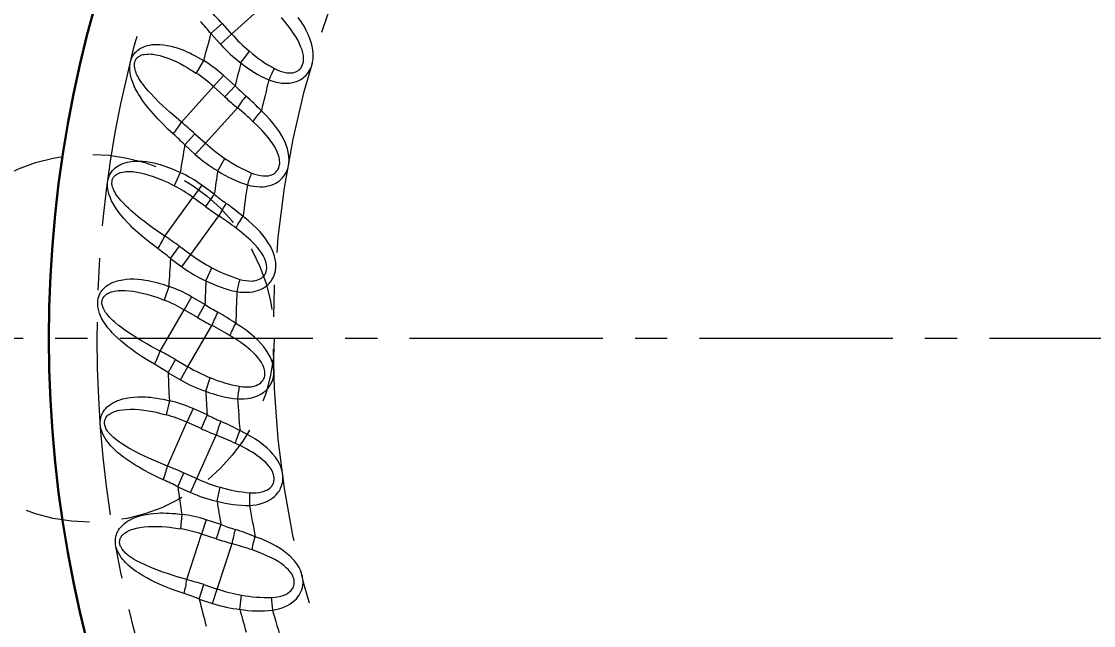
# Model space of a CAD drawing. Extents: x 407 to 920, y -71 to 445.
# Drawn here: x 517.82 to 546.95, y 175.8 to 192.23 of the extents above; entities that cross this region are included whole.
import ezdxf

# ---------------------------------------------------------------- set-up
doc = ezdxf.new("R2010")
doc.units = 0
doc.header["$LTSCALE"] = 7
doc.header["$MEASUREMENT"] = 0
doc.linetypes.add('CENTER2', pattern=[1.125, 0.75, -0.125, 0.125, -0.125])
doc.linetypes.add('HIDDEN', pattern=[0.375, 0.25, -0.125])
doc.layers.get('0').update_dxf_attribs({"linetype": 'CONTINUOUS', "lineweight": 15})
for name, color, linetype, lineweight in [('1', 1, 'CENTER2', 15), ('2', 2, 'HIDDEN', 15), ('3', 3, 'CONTINUOUS', 30), ('8', 250, 'CONTINUOUS', 15)]:
    doc.layers.add(name, color=color, linetype=linetype, lineweight=lineweight)
doc.styles.add('ITALICT', font='ITALICT.shx', dxfattribs={"width": 0.8, "height": 3})
doc.dimstyles.get("Standard").update_dxf_attribs({"dimtxt": 3, "dimasz": 3, "dimexe": 0.5, "dimexo": 0.5, "dimgap": 0.8, "dimtad": 1, "dimdsep": 46, "dimtxsty": 'ITALICT', "dimcen": 0.09, "dimazin": 2, "dimtfac": 1, "dimtmove": 0, "dimatfit": 3, "dimfxl": 1, "dimtolj": 1, "dimtzin": 0, "dimarcsym": 0})

# ---------------------------------------------------------------- blocks, each defined once
blk = doc.blocks.new('*D35')
at = {"color": 0, "lineweight": -2, "transparency": 16777216}
for p, q in [((491.115, 205.588), (474.637, 211.586)), ((488.491, 183.614), (469.704, 183.614))]:
    blk.add_line(p, q, dxfattribs=at)
blk.add_arc((551.491, 183.614), 81.286, 162.11471, 177.88529, dxfattribs=at)
at = {"color": 0, "transparency": 16777216}
for points in [[(473.66, 208.74), (474.606, 208.415), (475.106, 211.415)], [(470.76, 186.604), (469.76, 186.622), (470.204, 183.614)]]:
    blk.add_solid(points, dxfattribs=at)
at = {"color": 0, "transparency": 16777216, "insert": (469.174, 198.128), "char_height": 3, "attachment_point": 5, "rotation": 80, "style": 'ITALICT'}
blk.add_mtext('\\A1;20°', dxfattribs=at)
blk = doc.blocks.new('*D36')
at = {"color": 0, "lineweight": -2, "transparency": 16777216}
for p, q in [((499.341, 235.763), (487.736, 247.368)), ((488.491, 183.614), (461.329, 183.614))]:
    blk.add_line(p, q, dxfattribs=at)
blk.add_arc((551.491, 183.614), 89.662, 136.91715, 178.08285, dxfattribs=at)
at = {"color": 0, "transparency": 16777216}
for points in [[(485.645, 245.205), (486.364, 244.51), (488.09, 247.014)], [(462.379, 186.605), (461.379, 186.621), (461.829, 183.614)]]:
    blk.add_solid(points, dxfattribs=at)
at = {"color": 0, "transparency": 16777216, "insert": (466.529, 218.806), "char_height": 3, "attachment_point": 5, "rotation": 67.5, "style": 'ITALICT'}
blk.add_mtext('\\A1;45°', dxfattribs=at)
blk = doc.blocks.new('*D50')
at = {"color": 0, "lineweight": -2, "transparency": 16777216}
blk.add_line((553.036, 157.125), (560.145, 169.438), dxfattribs=at)
for start, end in [(60, 90), (100.2393, 110.4786), (39.5214, 49.7607)]:
    blk.add_arc((551.491, 154.448), 16.809, start, end, dxfattribs=at)
at = {"color": 0, "transparency": 16777216}
for points in [[(548.458, 171.487), (548.547, 170.491), (551.491, 171.257)], [(562.061, 166.87), (562.637, 167.688), (559.895, 169.005)]]:
    blk.add_solid(points, dxfattribs=at)
at = {"color": 0, "transparency": 16777216, "insert": (556.436, 172.906), "char_height": 3, "attachment_point": 5, "rotation": 345, "style": 'ITALICT'}
blk.add_mtext('\\A1;30°', dxfattribs=at)

msp = doc.modelspace()

# ---------------------------------------------------------------- linework, layer by layer
at = {"layer": '1'}
msp.add_line((488.991, 183.614), (613.991, 183.614), dxfattribs=at)
for radius in [31.612, 26.831]:
    msp.add_circle((551.491, 183.614), radius, dxfattribs=at)
at = {"layer": '2'}
msp.add_circle((519.691, 183.614), 5, dxfattribs=at)
at = {"layer": '3'}
for radius in [44.5, 44.5, 40.215, 32.925]:
    msp.add_circle((551.491, 183.614), radius, dxfattribs=at)
at = {"layer": '8', "ltscale": 0.032425}
for p, q in [((523.531, 191.883), (524.495, 192.751)), ((522.82, 188.916), (523.687, 189.879)), ((522.422, 185.89), (523.185, 186.939)), ((522.344, 182.839), (522.992, 183.962)), ((522.584, 179.796), (523.112, 180.981)), ((523.142, 176.796), (523.543, 178.029))]:
    msp.add_line(p, q, dxfattribs=at)
at = {"layer": '8', "ltscale": 0.010249}
for p, q in [((522.969, 191.895), (523.274, 192.169)), ((523.226, 191.609), (523.531, 191.883)), ((523.313, 190.758), (523.039, 190.453)), ((523.624, 190.478), (523.35, 190.173)), ((522.26, 188.868), (522.534, 189.173)), ((522.721, 187.774), (522.48, 187.442)), ((523.059, 187.528), (522.818, 187.196)), ((522.181, 185.558), (522.422, 185.89)), ((522.444, 184.743), (522.239, 184.388)), ((522.806, 184.534), (522.601, 184.179)), ((521.806, 182.676), (522.011, 183.031)), ((522.139, 182.484), (522.344, 182.839)), ((522.485, 181.701), (522.318, 181.327)), ((522.867, 181.531), (522.7, 181.156)), ((522.067, 179.578), (522.233, 179.953)), ((522.418, 179.422), (522.584, 179.796)), ((522.843, 178.68), (522.717, 178.29)), ((523.241, 178.55), (523.115, 178.16)), ((522.65, 176.524), (522.776, 176.914)), ((523.015, 176.406), (523.142, 176.796))]:
    msp.add_line(p, q, dxfattribs=at)
at = {"layer": '8', "ltscale": 0.009607}
for p, q in [((523.274, 192.169), (523.531, 191.883)), ((522.969, 191.895), (523.226, 191.609)), ((522.26, 188.868), (522.545, 188.611)), ((522.112, 186.115), (522.422, 185.89)), ((522.011, 183.031), (522.344, 182.839)), ((521.806, 182.676), (522.139, 182.484)), ((522.233, 179.953), (522.584, 179.796)), ((522.067, 179.578), (522.418, 179.422))]:
    msp.add_line(p, q, dxfattribs=at)
at = {"layer": '8', "ltscale": 0.009748}
for p, q in [((523.784, 191.098), (524.014, 191.413)), ((523.154, 188.161), (523.35, 188.498)), ((522.834, 185.174), (522.993, 185.53)), ((522.827, 182.17), (522.949, 182.541)), ((523.135, 179.182), (523.217, 179.563)), ((523.754, 176.242), (523.796, 176.63))]:
    msp.add_line(p, q, dxfattribs=at)
at = {"layer": '8', "ltscale": 0.009814}
for p, q in [((522.766, 191.161), (522.57, 190.821)), ((522.135, 188.117), (521.975, 187.758)), ((521.84, 181.915), (521.758, 181.531))]:
    msp.add_line(p, q, dxfattribs=at)
at = {"layer": '8', "ltscale": 0.010461}
for p, q in [((523.624, 190.478), (523.313, 190.758)), ((523.35, 190.173), (523.039, 190.453)), ((523.059, 187.528), (522.721, 187.774)), ((522.806, 184.534), (522.444, 184.743)), ((522.601, 184.179), (522.239, 184.388))]:
    msp.add_line(p, q, dxfattribs=at)
at = {"layer": '8', "ltscale": 0.032487}
for p, q in [((522.169, 189.488), (523.039, 190.453)), ((521.716, 186.391), (522.48, 187.442)), ((521.589, 183.263), (522.239, 184.388)), ((521.789, 180.139), (522.318, 181.327)), ((522.315, 177.054), (522.717, 178.29))]:
    msp.add_line(p, q, dxfattribs=at)
at = {"layer": '8', "ltscale": 0.009608}
for p, q in [((522.534, 189.173), (522.82, 188.916)), ((521.871, 185.784), (522.181, 185.558)), ((522.776, 176.914), (523.142, 176.796)), ((522.65, 176.524), (523.015, 176.406))]:
    msp.add_line(p, q, dxfattribs=at)
at = {"layer": '8', "ltscale": 0.01025}
for p, q in [((522.545, 188.611), (522.82, 188.916)), ((521.871, 185.784), (522.112, 186.115))]:
    msp.add_line(p, q, dxfattribs=at)
at = {"layer": '8', "ltscale": 0.010462}
for p, q in [((522.818, 187.196), (522.48, 187.442)), ((522.867, 181.531), (522.485, 181.701)), ((522.7, 181.156), (522.318, 181.327)), ((523.241, 178.55), (522.843, 178.68)), ((523.115, 178.16), (522.717, 178.29))]:
    msp.add_line(p, q, dxfattribs=at)
at = {"layer": '8', "ltscale": 0.009813}
for p, q in [((521.825, 185.023), (521.703, 184.65)), ((522.18, 178.825), (522.139, 178.434))]:
    msp.add_line(p, q, dxfattribs=at)
at = {"layer": '8'}
for points in [[(524.545, 190.636), (524.627, 190.607), (524.713, 190.581), (524.801, 190.562), (524.886, 190.549), (524.965, 190.543), (525.038, 190.543), (525.103, 190.548), (525.147, 190.554), (525.188, 190.562), (525.26, 190.581), (525.322, 190.604), (525.377, 190.629), (525.413, 190.65), (525.447, 190.671), (525.478, 190.694), (525.506, 190.717), (525.557, 190.766), (525.6, 190.818), (525.633, 190.864), (525.66, 190.912), (525.683, 190.962), (525.698, 190.999), (525.711, 191.036), (525.722, 191.075), (525.731, 191.115), (525.743, 191.195), (525.748, 191.277), (525.746, 191.361), (525.737, 191.448), (525.73, 191.498), (525.719, 191.549), (525.693, 191.653), (525.657, 191.759), (525.613, 191.868), (525.56, 191.98), (525.498, 192.093), (525.427, 192.209), (525.341, 192.336)], [(524.695, 190.945), (524.77, 190.909), (524.849, 190.876), (524.926, 190.852), (524.997, 190.836), (525.034, 190.83), (525.068, 190.827), (525.106, 190.825), (525.139, 190.826), (525.192, 190.832), (525.237, 190.842), (525.275, 190.856), (525.308, 190.871), (525.33, 190.884), (525.35, 190.898), (525.385, 190.929), (525.402, 190.947), (525.417, 190.967), (525.442, 191.008), (525.461, 191.051), (525.474, 191.096), (525.48, 191.127), (525.484, 191.158), (525.486, 191.192), (525.486, 191.226), (525.48, 191.297), (525.466, 191.371), (525.445, 191.449), (525.416, 191.529), (525.38, 191.614), (525.335, 191.703), (525.282, 191.795), (525.242, 191.859), (525.199, 191.925), (525.151, 191.993), (525.1, 192.063), (524.999, 192.192), (524.885, 192.328)], [(521.946, 189.168), (521.801, 189.301), (521.661, 189.438), (521.526, 189.578), (521.396, 189.721), (521.333, 189.795), (521.271, 189.87), (521.192, 189.971), (521.115, 190.076), (521.043, 190.184), (521.003, 190.248), (520.964, 190.314), (520.916, 190.403), (520.873, 190.496), (520.835, 190.592), (520.817, 190.642), (520.802, 190.693), (520.785, 190.763), (520.773, 190.834), (520.766, 190.907), (520.765, 190.984), (520.767, 191.023), (520.772, 191.063), (520.778, 191.1), (520.786, 191.137), (520.803, 191.189), (520.823, 191.24), (520.848, 191.287), (520.877, 191.332), (520.899, 191.36), (520.922, 191.386), (520.946, 191.411), (520.972, 191.433), (521.015, 191.466), (521.06, 191.495), (521.107, 191.52), (521.144, 191.536), (521.18, 191.55), (521.245, 191.569), (521.31, 191.584), (521.377, 191.594), (521.424, 191.598), (521.473, 191.6), (521.525, 191.601), (521.578, 191.599), (521.68, 191.59), (521.782, 191.575), (521.883, 191.553), (521.983, 191.527), (522.082, 191.496), (522.18, 191.46), (522.25, 191.432), (522.318, 191.402), (522.393, 191.368), (522.467, 191.331), (522.543, 191.291), (522.619, 191.249), (522.766, 191.161)], [(522.169, 189.488), (521.96, 189.664), (521.855, 189.757), (521.753, 189.85), (521.658, 189.938), (521.566, 190.026), (521.443, 190.15), (521.324, 190.277), (521.267, 190.341), (521.212, 190.406), (521.127, 190.513), (521.088, 190.567), (521.051, 190.622), (521.015, 190.677), (520.983, 190.734), (520.961, 190.778), (520.941, 190.823), (520.926, 190.861), (520.913, 190.9), (520.899, 190.957), (520.892, 191.015), (520.891, 191.043), (520.892, 191.071), (520.899, 191.114), (520.912, 191.153), (520.93, 191.19), (520.954, 191.223), (520.981, 191.25), (521.012, 191.274), (521.045, 191.293), (521.07, 191.304), (521.095, 191.313), (521.126, 191.323), (521.158, 191.33), (521.218, 191.338), (521.259, 191.34), (521.301, 191.341), (521.348, 191.338), (521.395, 191.334), (521.486, 191.32), (521.578, 191.3), (521.69, 191.267), (521.802, 191.228), (521.914, 191.183), (522.025, 191.133), (522.136, 191.078), (522.245, 191.019), (522.327, 190.972), (522.409, 190.923), (522.57, 190.821)], [(523.959, 187.781), (524.044, 187.76), (524.132, 187.744), (524.221, 187.734), (524.307, 187.73), (524.386, 187.733), (524.458, 187.74), (524.522, 187.752), (524.566, 187.762), (524.606, 187.774), (524.675, 187.801), (524.735, 187.83), (524.786, 187.861), (524.821, 187.885), (524.852, 187.91), (524.88, 187.936), (524.906, 187.962), (524.951, 188.016), (524.989, 188.072), (525.016, 188.122), (525.039, 188.172), (525.057, 188.224), (525.067, 188.262), (525.076, 188.301), (525.083, 188.341), (525.088, 188.382), (525.091, 188.462), (525.088, 188.544), (525.077, 188.628), (525.06, 188.713), (525.047, 188.762), (525.031, 188.812), (524.994, 188.912), (524.947, 189.015), (524.892, 189.118), (524.828, 189.223), (524.754, 189.33), (524.672, 189.438), (524.572, 189.555), (524.462, 189.674), (524.34, 189.794)], [(524.075, 188.104), (524.154, 188.076), (524.236, 188.052), (524.315, 188.035), (524.387, 188.027), (524.425, 188.025), (524.459, 188.025), (524.496, 188.028), (524.53, 188.032), (524.582, 188.043), (524.625, 188.058), (524.662, 188.076), (524.693, 188.095), (524.714, 188.11), (524.732, 188.126), (524.763, 188.16), (524.778, 188.18), (524.791, 188.201), (524.812, 188.244), (524.826, 188.289), (524.834, 188.336), (524.837, 188.367), (524.838, 188.399), (524.836, 188.432), (524.833, 188.466), (524.819, 188.536), (524.798, 188.608), (524.769, 188.683), (524.732, 188.761), (524.686, 188.841), (524.633, 188.924), (524.57, 189.011), (524.524, 189.07), (524.474, 189.131), (524.42, 189.194), (524.361, 189.259), (524.247, 189.376), (524.119, 189.499)], [(521.528, 186.049), (521.369, 186.167), (521.215, 186.288), (521.067, 186.413), (520.922, 186.542), (520.852, 186.609), (520.783, 186.677), (520.693, 186.77), (520.606, 186.866), (520.523, 186.965), (520.476, 187.025), (520.431, 187.086), (520.374, 187.17), (520.321, 187.258), (520.273, 187.349), (520.251, 187.397), (520.23, 187.446), (520.206, 187.514), (520.186, 187.584), (520.171, 187.656), (520.163, 187.732), (520.161, 187.771), (520.161, 187.811), (520.164, 187.849), (520.168, 187.886), (520.179, 187.94), (520.194, 187.992), (520.214, 188.042), (520.238, 188.09), (520.257, 188.12), (520.277, 188.148), (520.299, 188.175), (520.322, 188.201), (520.361, 188.238), (520.403, 188.271), (520.447, 188.301), (520.482, 188.32), (520.517, 188.338), (520.579, 188.364), (520.642, 188.385), (520.707, 188.402), (520.755, 188.411), (520.802, 188.419), (520.855, 188.425), (520.908, 188.429), (521.01, 188.43), (521.112, 188.426), (521.215, 188.415), (521.317, 188.399), (521.419, 188.378), (521.521, 188.353), (521.592, 188.333), (521.664, 188.31), (521.742, 188.284), (521.819, 188.255), (521.899, 188.223), (521.979, 188.189), (522.135, 188.117)], [(521.716, 186.391), (521.49, 186.544), (521.376, 186.625), (521.264, 186.707), (521.161, 186.785), (521.06, 186.863), (520.924, 186.974), (520.793, 187.087), (520.729, 187.145), (520.667, 187.204), (520.573, 187.301), (520.528, 187.351), (520.485, 187.401), (520.444, 187.453), (520.406, 187.506), (520.379, 187.548), (520.355, 187.59), (520.336, 187.626), (520.319, 187.664), (520.299, 187.719), (520.286, 187.776), (520.282, 187.804), (520.28, 187.832), (520.283, 187.875), (520.291, 187.916), (520.306, 187.954), (520.326, 187.99), (520.35, 188.019), (520.378, 188.046), (520.409, 188.069), (520.432, 188.082), (520.456, 188.094), (520.486, 188.106), (520.517, 188.117), (520.576, 188.131), (520.617, 188.138), (520.659, 188.143), (520.706, 188.145), (520.753, 188.146), (520.845, 188.142), (520.939, 188.131), (521.053, 188.111), (521.169, 188.083), (521.285, 188.05), (521.401, 188.012), (521.516, 187.968), (521.632, 187.921), (521.718, 187.883), (521.804, 187.843), (521.975, 187.758)], [(523.674, 184.88), (523.76, 184.869), (523.85, 184.862), (523.939, 184.861), (524.025, 184.866), (524.104, 184.877), (524.175, 184.892), (524.238, 184.91), (524.28, 184.925), (524.318, 184.941), (524.385, 184.975), (524.441, 185.01), (524.489, 185.046), (524.52, 185.074), (524.549, 185.102), (524.574, 185.13), (524.597, 185.159), (524.636, 185.218), (524.668, 185.277), (524.69, 185.33), (524.707, 185.383), (524.72, 185.435), (524.726, 185.475), (524.731, 185.514), (524.733, 185.555), (524.734, 185.596), (524.729, 185.676), (524.717, 185.758), (524.698, 185.84), (524.671, 185.922), (524.653, 185.97), (524.633, 186.018), (524.585, 186.114), (524.528, 186.21), (524.462, 186.308), (524.387, 186.405), (524.303, 186.504), (524.21, 186.602), (524.099, 186.709), (523.977, 186.815), (523.843, 186.922)], [(523.756, 185.214), (523.837, 185.194), (523.921, 185.179), (524.002, 185.17), (524.074, 185.169), (524.112, 185.172), (524.146, 185.175), (524.183, 185.182), (524.215, 185.19), (524.266, 185.206), (524.308, 185.226), (524.343, 185.247), (524.372, 185.269), (524.39, 185.286), (524.407, 185.304), (524.434, 185.341), (524.447, 185.363), (524.458, 185.385), (524.474, 185.43), (524.483, 185.477), (524.487, 185.524), (524.486, 185.555), (524.483, 185.586), (524.478, 185.62), (524.471, 185.653), (524.451, 185.721), (524.422, 185.79), (524.385, 185.862), (524.34, 185.935), (524.287, 186.01), (524.225, 186.088), (524.154, 186.167), (524.102, 186.222), (524.046, 186.277), (523.985, 186.334), (523.92, 186.392), (523.794, 186.497), (523.654, 186.606)], [(521.437, 182.904), (521.267, 183.004), (521.102, 183.109), (520.941, 183.218), (520.784, 183.331), (520.707, 183.39), (520.631, 183.45), (520.532, 183.533), (520.435, 183.62), (520.342, 183.71), (520.289, 183.764), (520.238, 183.821), (520.173, 183.898), (520.111, 183.98), (520.054, 184.066), (520.026, 184.111), (520.001, 184.158), (519.97, 184.223), (519.943, 184.29), (519.921, 184.36), (519.904, 184.434), (519.898, 184.474), (519.894, 184.513), (519.893, 184.551), (519.893, 184.589), (519.898, 184.643), (519.908, 184.697), (519.922, 184.749), (519.942, 184.798), (519.957, 184.83), (519.974, 184.861), (519.993, 184.89), (520.013, 184.917), (520.048, 184.958), (520.087, 184.996), (520.128, 185.03), (520.16, 185.053), (520.193, 185.074), (520.251, 185.107), (520.312, 185.135), (520.375, 185.158), (520.421, 185.172), (520.468, 185.185), (520.52, 185.196), (520.572, 185.205), (520.673, 185.218), (520.776, 185.224), (520.879, 185.224), (520.982, 185.219), (521.086, 185.209), (521.189, 185.195), (521.263, 185.182), (521.336, 185.167), (521.417, 185.149), (521.497, 185.128), (521.58, 185.105), (521.662, 185.08), (521.825, 185.023)], [(521.589, 183.263), (521.348, 183.392), (521.226, 183.461), (521.106, 183.531), (520.995, 183.597), (520.887, 183.665), (520.74, 183.76), (520.598, 183.859), (520.529, 183.91), (520.461, 183.963), (520.357, 184.049), (520.307, 184.094), (520.259, 184.14), (520.213, 184.187), (520.169, 184.236), (520.139, 184.274), (520.11, 184.314), (520.087, 184.348), (520.066, 184.383), (520.041, 184.436), (520.022, 184.491), (520.015, 184.519), (520.01, 184.547), (520.008, 184.589), (520.012, 184.631), (520.023, 184.671), (520.039, 184.708), (520.06, 184.74), (520.085, 184.769), (520.114, 184.795), (520.135, 184.811), (520.158, 184.825), (520.187, 184.841), (520.216, 184.855), (520.273, 184.875), (520.313, 184.886), (520.354, 184.895), (520.4, 184.903), (520.448, 184.908), (520.54, 184.913), (520.634, 184.913), (520.75, 184.904), (520.868, 184.889), (520.987, 184.868), (521.106, 184.842), (521.225, 184.811), (521.345, 184.776), (521.435, 184.748), (521.524, 184.717), (521.703, 184.65)], [(523.694, 181.966), (523.781, 181.963), (523.871, 181.966), (523.96, 181.974), (524.045, 181.988), (524.122, 182.007), (524.191, 182.03), (524.251, 182.054), (524.292, 182.074), (524.328, 182.094), (524.391, 182.134), (524.443, 182.175), (524.487, 182.216), (524.515, 182.247), (524.541, 182.278), (524.563, 182.309), (524.583, 182.34), (524.616, 182.402), (524.641, 182.465), (524.657, 182.519), (524.669, 182.573), (524.676, 182.627), (524.678, 182.667), (524.679, 182.706), (524.677, 182.747), (524.673, 182.788), (524.66, 182.868), (524.64, 182.947), (524.612, 183.027), (524.577, 183.106), (524.554, 183.152), (524.529, 183.197), (524.471, 183.288), (524.404, 183.378), (524.329, 183.468), (524.244, 183.557), (524.15, 183.646), (524.047, 183.734), (523.925, 183.829), (523.793, 183.922), (523.648, 184.014)], [(523.74, 182.306), (523.824, 182.294), (523.909, 182.288), (523.99, 182.289), (524.062, 182.295), (524.099, 182.301), (524.132, 182.309), (524.168, 182.319), (524.2, 182.33), (524.248, 182.352), (524.288, 182.376), (524.321, 182.4), (524.347, 182.425), (524.364, 182.445), (524.379, 182.464), (524.402, 182.503), (524.412, 182.526), (524.421, 182.55), (524.432, 182.596), (524.436, 182.643), (524.435, 182.691), (524.431, 182.721), (524.425, 182.752), (524.417, 182.785), (524.406, 182.818), (524.379, 182.883), (524.343, 182.949), (524.298, 183.017), (524.246, 183.085), (524.185, 183.154), (524.115, 183.224), (524.036, 183.296), (523.979, 183.344), (523.918, 183.393), (523.851, 183.444), (523.78, 183.495), (523.644, 183.586), (523.494, 183.68)], [(521.676, 179.766), (521.497, 179.848), (521.321, 179.935), (521.149, 180.026), (520.981, 180.123), (520.899, 180.173), (520.817, 180.225), (520.71, 180.297), (520.605, 180.373), (520.503, 180.453), (520.445, 180.502), (520.388, 180.553), (520.315, 180.623), (520.245, 180.698), (520.179, 180.777), (520.147, 180.819), (520.117, 180.863), (520.079, 180.925), (520.045, 180.989), (520.015, 181.056), (519.991, 181.128), (519.981, 181.167), (519.973, 181.206), (519.968, 181.243), (519.964, 181.281), (519.964, 181.335), (519.968, 181.39), (519.977, 181.443), (519.991, 181.494), (520.003, 181.527), (520.016, 181.559), (520.032, 181.59), (520.049, 181.62), (520.08, 181.664), (520.114, 181.706), (520.151, 181.744), (520.181, 181.77), (520.211, 181.795), (520.266, 181.833), (520.324, 181.867), (520.384, 181.897), (520.429, 181.916), (520.474, 181.933), (520.524, 181.95), (520.575, 181.965), (520.674, 181.988), (520.776, 182.005), (520.878, 182.015), (520.982, 182.021), (521.086, 182.022), (521.19, 182.019), (521.265, 182.013), (521.339, 182.007), (521.421, 181.997), (521.503, 181.985), (521.588, 181.97), (521.672, 181.954), (521.84, 181.915)], [(521.789, 180.139), (521.536, 180.243), (521.407, 180.298), (521.281, 180.355), (521.164, 180.409), (521.049, 180.465), (520.893, 180.545), (520.741, 180.629), (520.667, 180.672), (520.594, 180.717), (520.482, 180.792), (520.427, 180.832), (520.375, 180.872), (520.324, 180.914), (520.276, 180.958), (520.241, 180.993), (520.208, 181.03), (520.182, 181.061), (520.158, 181.094), (520.127, 181.145), (520.102, 181.197), (520.093, 181.224), (520.085, 181.251), (520.079, 181.293), (520.079, 181.335), (520.085, 181.376), (520.097, 181.414), (520.114, 181.449), (520.136, 181.48), (520.162, 181.509), (520.182, 181.527), (520.203, 181.544), (520.23, 181.562), (520.258, 181.579), (520.313, 181.605), (520.351, 181.62), (520.391, 181.633), (520.436, 181.646), (520.482, 181.656), (520.573, 181.671), (520.667, 181.68), (520.784, 181.684), (520.902, 181.681), (521.022, 181.673), (521.144, 181.66), (521.266, 181.641), (521.388, 181.619), (521.481, 181.6), (521.573, 181.579), (521.758, 181.531)], [(524.019, 179.069), (524.105, 179.076), (524.194, 179.088), (524.282, 179.105), (524.365, 179.129), (524.44, 179.155), (524.506, 179.185), (524.564, 179.216), (524.602, 179.239), (524.636, 179.263), (524.694, 179.309), (524.741, 179.356), (524.781, 179.401), (524.806, 179.435), (524.828, 179.468), (524.847, 179.501), (524.863, 179.534), (524.89, 179.599), (524.908, 179.664), (524.919, 179.72), (524.924, 179.775), (524.926, 179.83), (524.924, 179.869), (524.92, 179.909), (524.914, 179.949), (524.907, 179.989), (524.885, 180.067), (524.856, 180.144), (524.82, 180.22), (524.778, 180.296), (524.75, 180.338), (524.72, 180.381), (524.653, 180.465), (524.577, 180.548), (524.493, 180.629), (524.399, 180.709), (524.296, 180.788), (524.184, 180.865), (524.054, 180.946), (523.912, 181.025), (523.759, 181.102)], [(524.029, 179.413), (524.113, 179.41), (524.198, 179.412), (524.279, 179.421), (524.35, 179.435), (524.386, 179.445), (524.419, 179.456), (524.453, 179.47), (524.484, 179.484), (524.53, 179.511), (524.567, 179.539), (524.596, 179.567), (524.62, 179.595), (524.635, 179.615), (524.647, 179.636), (524.667, 179.678), (524.674, 179.702), (524.68, 179.726), (524.686, 179.774), (524.686, 179.821), (524.68, 179.867), (524.673, 179.898), (524.663, 179.928), (524.652, 179.96), (524.638, 179.991), (524.604, 180.053), (524.561, 180.115), (524.51, 180.178), (524.451, 180.24), (524.383, 180.302), (524.306, 180.365), (524.22, 180.428), (524.158, 180.47), (524.092, 180.512), (524.02, 180.556), (523.944, 180.599), (523.8, 180.676), (523.64, 180.753)], [(522.242, 176.671), (522.054, 176.734), (521.871, 176.802), (521.69, 176.874), (521.513, 176.953), (521.426, 176.994), (521.339, 177.038), (521.225, 177.098), (521.113, 177.163), (521.003, 177.232), (520.94, 177.274), (520.878, 177.318), (520.798, 177.381), (520.721, 177.448), (520.647, 177.52), (520.611, 177.558), (520.576, 177.599), (520.532, 177.656), (520.491, 177.716), (520.455, 177.78), (520.423, 177.849), (520.409, 177.886), (520.397, 177.924), (520.388, 177.961), (520.381, 177.998), (520.374, 178.052), (520.373, 178.107), (520.376, 178.161), (520.385, 178.213), (520.393, 178.247), (520.403, 178.281), (520.416, 178.313), (520.43, 178.344), (520.456, 178.392), (520.485, 178.437), (520.518, 178.478), (520.545, 178.508), (520.573, 178.535), (520.624, 178.579), (520.677, 178.619), (520.734, 178.655), (520.776, 178.679), (520.819, 178.7), (520.867, 178.722), (520.916, 178.742), (521.013, 178.776), (521.112, 178.803), (521.213, 178.824), (521.315, 178.841), (521.419, 178.853), (521.523, 178.86), (521.597, 178.863), (521.672, 178.864), (521.755, 178.862), (521.837, 178.859), (521.923, 178.853), (522.009, 178.846), (522.18, 178.825)], [(522.315, 177.054), (522.052, 177.13), (521.919, 177.172), (521.787, 177.215), (521.665, 177.257), (521.545, 177.301), (521.382, 177.364), (521.222, 177.431), (521.143, 177.467), (521.066, 177.504), (520.946, 177.566), (520.888, 177.6), (520.832, 177.635), (520.777, 177.671), (520.725, 177.71), (520.686, 177.741), (520.65, 177.774), (520.621, 177.803), (520.593, 177.833), (520.557, 177.88), (520.527, 177.929), (520.514, 177.955), (520.504, 177.981), (520.493, 178.023), (520.489, 178.064), (520.491, 178.105), (520.499, 178.145), (520.513, 178.181), (520.531, 178.215), (520.554, 178.246), (520.572, 178.266), (520.591, 178.285), (520.615, 178.306), (520.642, 178.325), (520.693, 178.357), (520.73, 178.376), (520.768, 178.393), (520.812, 178.411), (520.857, 178.426), (520.946, 178.45), (521.038, 178.469), (521.153, 178.485), (521.272, 178.495), (521.392, 178.499), (521.514, 178.498), (521.638, 178.493), (521.762, 178.483), (521.856, 178.474), (521.95, 178.463), (522.139, 178.434)], [(524.644, 176.223), (524.73, 176.238), (524.817, 176.259), (524.902, 176.286), (524.983, 176.318), (525.054, 176.352), (525.117, 176.388), (525.171, 176.425), (525.206, 176.453), (525.238, 176.48), (525.291, 176.532), (525.333, 176.583), (525.368, 176.632), (525.389, 176.668), (525.407, 176.704), (525.423, 176.739), (525.436, 176.773), (525.455, 176.841), (525.467, 176.907), (525.471, 176.964), (525.471, 177.019), (525.467, 177.074), (525.461, 177.113), (525.453, 177.152), (525.443, 177.191), (525.431, 177.23), (525.401, 177.306), (525.365, 177.379), (525.321, 177.451), (525.271, 177.522), (525.239, 177.561), (525.204, 177.6), (525.129, 177.677), (525.045, 177.751), (524.953, 177.824), (524.851, 177.893), (524.741, 177.961), (524.621, 178.026), (524.483, 178.093), (524.334, 178.156), (524.173, 178.217)], [(524.619, 176.565), (524.702, 176.571), (524.787, 176.583), (524.866, 176.6), (524.935, 176.621), (524.97, 176.635), (525.002, 176.649), (525.035, 176.666), (525.063, 176.684), (525.106, 176.716), (525.14, 176.747), (525.166, 176.778), (525.187, 176.808), (525.2, 176.83), (525.21, 176.852), (525.225, 176.896), (525.23, 176.92), (525.233, 176.945), (525.235, 176.993), (525.229, 177.04), (525.218, 177.085), (525.208, 177.115), (525.196, 177.144), (525.181, 177.174), (525.163, 177.204), (525.123, 177.262), (525.074, 177.319), (525.017, 177.376), (524.952, 177.432), (524.878, 177.487), (524.795, 177.541), (524.702, 177.595), (524.636, 177.63), (524.566, 177.665), (524.49, 177.701), (524.41, 177.736), (524.258, 177.797), (524.092, 177.857)]]:
    msp.add_lwpolyline(points, dxfattribs=at)
for centre, radius, start, end in [((514.624, 184.383), 11.637, 41.9924, 44.3648), ((518.339, 188.259), 5.886, 38.1384, 42.3597), ((551.491, 183.614), 29.699, 163.8095, 165.279), ((527.073, 195.037), 4.742, 221.6754, 229.8307), ((526.005, 194.081), 3.719, 221.6504, 233.3281), ((526.628, 194.473), 4.023, 229.5024, 241.2806), ((521.099, 188.326), 3.288, 47.6875, 59.5443), ((551.491, 183.614), 28.699, 164.8826, 166.1616), ((525.802, 193.55), 3.174, 230.5537, 246.6788), ((520.307, 187.452), 4.059, 47.6902, 56.1071), ((526.334, 189.968), 1.909, 149.1898, 159.5116), ((528.685, 195.556), 7.17, 225.0996, 228.3659), ((551.491, 183.614), 27.845, 165.3924, 167.1758), ((526.969, 187.7), 3.94, 140.6545, 146.4068), ((519.25, 184.942), 7.032, 43.63, 48.3679), ((532.341, 200.159), 13.438, 228.0001, 229.9088), ((516.501, 181.281), 11.206, 47.169, 50.1122), ((519.52, 191.107), 3.105, 321.3618, 328.559), ((514.746, 180.525), 11.637, 47.9924, 50.3648), ((518.035, 184.769), 5.886, 44.1384, 48.3597), ((551.491, 183.614), 29.699, 169.8095, 171.279), ((526.013, 192.422), 4.742, 227.6753, 235.8307), ((525.051, 191.359), 3.719, 227.6502, 239.3282), ((525.629, 191.815), 4.023, 235.5024, 247.2806), ((551.491, 183.614), 28.699, 170.8826, 172.1616), ((524.904, 190.811), 3.174, 236.5537, 252.6788), ((520.774, 185.124), 3.288, 53.6863, 65.5453), ((525.808, 187.303), 1.909, 155.1898, 165.5116), ((520.077, 184.172), 4.058, 53.6898, 62.1075), ((551.491, 183.614), 27.845, 171.3924, 173.1758), ((527.562, 193.107), 7.17, 231.0996, 234.3659), ((526.676, 185.114), 3.94, 146.6545, 152.4068), ((519.288, 181.565), 7.032, 49.63, 54.3679), ((530.717, 198.067), 13.438, 234.0001, 235.9088), ((516.937, 177.636), 11.206, 53.169, 56.1122), ((518.912, 187.724), 3.105, 327.3618, 334.559), ((515.27, 176.701), 11.637, 53.9924, 56.3648), ((518.098, 181.265), 5.886, 50.1384, 54.3597), ((525.232, 189.711), 4.743, 233.6756, 241.8306), ((551.491, 183.614), 29.699, 175.8095, 177.2789), ((524.386, 188.553), 3.719, 233.6505, 245.328), ((524.912, 189.066), 4.022, 241.5098, 253.2913), ((520.784, 181.904), 3.288, 59.6878, 71.544), ((551.491, 183.614), 28.699, 176.8826, 178.1616), ((524.297, 187.992), 3.174, 242.5537, 258.6788), ((525.563, 184.598), 1.909, 161.1898, 171.5116), ((520.19, 180.884), 4.059, 59.6903, 68.1071), ((551.491, 183.614), 27.845, 177.3924, 179.1758), ((526.7, 190.554), 7.17, 237.0996, 240.3659), ((529.32, 195.817), 13.438, 240.0001, 241.9088), ((526.656, 182.512), 3.94, 152.6545, 158.4068), ((519.678, 178.21), 7.032, 55.63, 60.3679), ((517.751, 174.057), 11.206, 59.169, 62.1122), ((518.661, 184.296), 3.105, 333.3618, 340.559), ((516.191, 172.953), 11.637, 59.9924, 62.3648), ((518.526, 177.788), 5.886, 56.1384, 60.3597), ((551.491, 183.614), 29.699, 181.8095, 183.2789), ((524.738, 186.932), 4.743, 239.6754, 247.8306), ((524.018, 185.693), 3.719, 239.6504, 251.3279), ((524.488, 186.258), 4.022, 247.5098, 259.2913), ((551.491, 183.614), 28.699, 182.8826, 184.1616), ((523.988, 185.126), 3.174, 248.5537, 264.6788), ((525.602, 181.883), 1.909, 167.1898, 177.5116), ((521.131, 178.704), 3.288, 65.6878, 77.544), ((551.491, 183.614), 27.845, 183.3924, 185.1758), ((520.647, 177.628), 4.059, 65.6903, 74.1071), ((526.111, 187.925), 7.17, 243.0996, 246.3659), ((528.166, 193.432), 13.438, 246.0001, 247.9088), ((526.907, 179.922), 3.94, 158.6545, 164.4068), ((520.418, 174.914), 7.032, 61.63, 66.3679), ((518.934, 170.583), 11.206, 65.169, 68.1122), ((518.769, 180.861), 3.105, 339.3618, 346.559), ((517.499, 169.322), 11.637, 65.9924, 68.3648), ((519.316, 174.374), 5.886, 62.1384, 66.3597), ((524.538, 184.118), 4.743, 245.6757, 253.8305), ((551.491, 183.614), 29.699, 187.8095, 189.279), ((523.951, 182.81), 3.719, 245.6507, 257.3278), ((524.359, 183.42), 4.022, 253.5098, 265.2913), ((525.925, 179.186), 1.909, 173.1898, 183.5116), ((551.491, 183.614), 28.699, 188.8826, 190.1616), ((523.981, 182.243), 3.174, 254.5537, 270.6788), ((521.81, 175.558), 3.288, 71.6871, 83.5446), ((551.491, 183.614), 27.845, 189.3924, 191.1758), ((525.799, 185.248), 7.17, 249.0996, 252.3659), ((521.442, 174.437), 4.058, 71.69, 80.1073), ((527.427, 177.373), 3.94, 164.6545, 170.4068), ((521.497, 171.714), 7.032, 67.63, 72.3679), ((527.267, 190.94), 13.438, 252.0001, 253.9088), ((520.475, 167.251), 11.206, 71.169, 74.1122), ((519.236, 177.456), 3.105, 345.3618, 352.559), ((519.179, 165.848), 11.636, 71.9922, 74.3649), ((524.633, 181.298), 4.742, 251.6754, 259.8307), ((520.458, 171.061), 5.886, 68.1384, 72.3597), ((551.491, 183.614), 29.699, 193.8095, 195.279), ((524.528, 180.586), 4.022, 259.5098, 271.2913), ((526.527, 176.538), 1.909, 179.1898, 189.5116), ((524.186, 179.936), 3.719, 251.6504, 263.328), ((524.275, 179.375), 3.174, 260.5537, 276.6788), ((551.491, 183.614), 28.699, 194.8826, 196.1616), ((551.491, 183.614), 27.845, 195.3924, 197.1758)]:
    msp.add_arc(centre, radius, start, end, dxfattribs=at)
at = {"layer": '8', "extrusion": (0, 0, -1)}
for centre, major_axis in [((524.444, 189.77), (-0.343, -0.364)), ((523.949, 186.909), (-0.303, -0.398)), ((523.755, 184.013), (-0.26, -0.427)), ((523.865, 181.111), (-0.214, -0.452)), ((524.278, 178.237), (-0.165, -0.472))]:
    msp.add_ellipse(centre, major_axis=major_axis, ratio=0.185152, start_param=0.573427, end_param=1.462322, dxfattribs=at)

# ---------------------------------------------------------------- dimensions: what is measured, and where the dimension line sits
for base, line1, line2, picture, middle in [((557.24, 170.243), ((551.491, 259.614), (551.491, 107.614)), ((550.166, 152.154), (552.786, 156.692)), '*D50', (556.436, 172.906)), ((473.841, 228.445), ((509.594, 225.51), (499.695, 235.409)), ((488.991, 183.614), (613.991, 183.614)), '*D36', (466.529, 218.806)), ((472.395, 202.359), ((488.991, 183.614), (613.991, 183.614)), ((504.271, 200.8), (491.585, 205.417)), '*D35', (469.174, 198.128))]:
    dim = msp.add_angular_dim_2l(base=base, line1=line1, line2=line2, dimstyle='Standard')
    dim.commit()
    dim.dimension.update_dxf_attribs({"geometry": picture, "text_midpoint": middle})

doc.saveas('drawing.dxf')
